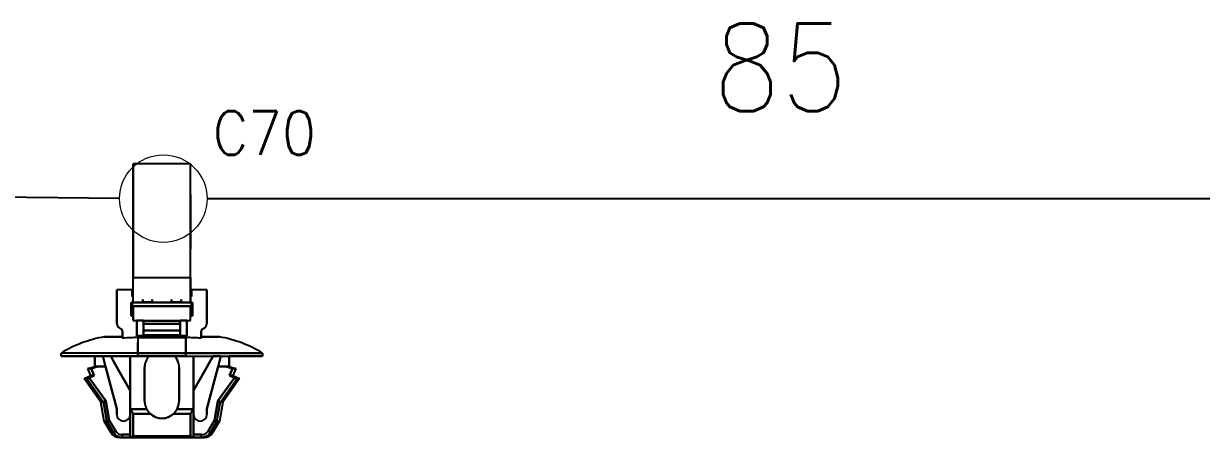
# Model space of a CAD drawing. Header units: inches. Extents: x 47316 to 59086, y 3141 to 11743.
# Drawn here: x 53302 to 53369.2, y 5811.9 to 5835.5 of the extents above; entities that cross this region are included whole.
import ezdxf

# ---------------------------------------------------------------- set-up
doc = ezdxf.new("R2010")
doc.units = ezdxf.units.IN
doc.header["$MEASUREMENT"] = 0
doc.styles.get("Standard").update_dxf_attribs({"font": ''})
doc.styles.get('Standard').set_extended_font_data('SimSun')
doc.linetypes.add('_VH_OTCON', pattern='A,0.0001,[7,VeSys.shx,S=0.1,R=0,X=0,Y=0],-0.4,[7,VeSys.shx,S=0.1,R=0,X=0,Y=0],-0.4,["X",Standard,S=1,R=0,X=-0.5,Y=-0.5],-0.0001,[7,VeSys.shx,S=0.1,R=0,X=0,Y=0],-0.4', length=1.2002)

msp = doc.modelspace()

# ---------------------------------------------------------------- linework, layer by layer
at = {"color": 7, "ltscale": 0.378897}
msp.add_line((53308.205, 5827.523), (53308.205, 5821.023), dxfattribs=at)
at = {"color": 7, "ltscale": 0.15}
for p, q in [((53311.489, 5827.523), (53308.205, 5827.523)), ((53308.205, 5821.023), (53311.489, 5821.023)), ((53308.205, 5821.023), (53311.489, 5821.023)), ((53311.489, 5819.387), (53308.205, 5819.387)), ((53308.205, 5819.387), (53311.489, 5819.387)), ((53308.205, 5818.566), (53311.489, 5818.566)), ((53308.205, 5818.566), (53311.489, 5818.566)), ((53311.489, 5811.971), (53308.205, 5811.971)), ((53308.205, 5811.971), (53311.489, 5811.971))]:
    msp.add_line(p, q, dxfattribs=at)
at = {"color": 7, "ltscale": 0.215019}
msp.add_line((53308.205, 5823.056), (53308.205, 5827.523), dxfattribs=at)
at = {"color": 7, "ltscale": 0.315749}
msp.add_line((53308.205, 5827.523), (53308.205, 5821.585), dxfattribs=at)
at = {"color": 7, "ltscale": 0.378905}
msp.add_line((53308.205, 5821.023), (53308.205, 5827.523), dxfattribs=at)
at = {"color": 7, "ltscale": 0.315758}
msp.add_line((53308.205, 5827.523), (53308.205, 5821.585), dxfattribs=at)
at = {"color": 7, "ltscale": 0.179182}
msp.add_line((53308.205, 5823.279), (53308.205, 5827.202), dxfattribs=at)
at = {"color": 7, "ltscale": 0.378893}
msp.add_line((53311.489, 5821.023), (53311.489, 5827.523), dxfattribs=at)
at = {"color": 7, "ltscale": 0.0272}
msp.add_line((53311.489, 5827.376), (53311.489, 5827.523), dxfattribs=at)
at = {"color": 7, "ltscale": 0.37888}
msp.add_line((53311.489, 5821.023), (53311.489, 5827.523), dxfattribs=at)
at = {"color": 7, "ltscale": 0.027199}
msp.add_line((53311.489, 5827.523), (53311.489, 5827.376), dxfattribs=at)
at = {"color": 0, "linetype": '_VH_OTCON', "ltscale": 5}
for p, q in [((53264.897, 5826.002), (53307.43, 5825.555)), ((53312.429, 5825.529), (53377.429, 5825.529))]:
    msp.add_line(p, q, dxfattribs=at)
at = {"color": 7, "ltscale": 0.142589}
msp.add_line((53311.489, 5825.757), (53311.489, 5822.635), dxfattribs=at)
at = {"color": 7, "ltscale": 0.142593}
msp.add_line((53311.489, 5822.634), (53311.489, 5825.756), dxfattribs=at)
at = {"color": 7, "ltscale": 0.026669}
for p, q in [((53308.205, 5823.279), (53308.205, 5822.695)), ((53308.205, 5822.695), (53308.205, 5823.279)), ((53308.205, 5823.056), (53308.205, 5822.473))]:
    msp.add_line(p, q, dxfattribs=at)
at = {"color": 7, "ltscale": 0.108633}
msp.add_line((53308.205, 5820.317), (53308.205, 5822.695), dxfattribs=at)
at = {"color": 7, "ltscale": 0.076392}
msp.add_line((53308.205, 5821.023), (53308.205, 5822.695), dxfattribs=at)
at = {"color": 7, "ltscale": 0.098454}
msp.add_line((53308.205, 5820.317), (53308.205, 5822.473), dxfattribs=at)
at = {"color": 7, "ltscale": 0.057913}
msp.add_line((53308.205, 5820.317), (53308.205, 5821.585), dxfattribs=at)
at = {"color": 7, "ltscale": 0.0644}
for p, q in [((53308.205, 5819.614), (53308.205, 5821.023)), ((53308.205, 5819.614), (53308.205, 5821.023)), ((53311.489, 5821.023), (53311.489, 5819.614)), ((53311.489, 5819.614), (53311.489, 5821.023))]:
    msp.add_line(p, q, dxfattribs=at)
at = {"color": 7, "ltscale": 0.025}
for p, q in [((53307.275, 5819.77), (53307.275, 5820.317)), ((53309.3, 5819.614), (53308.752, 5819.614)), ((53309.3, 5819.614), (53308.752, 5819.614)), ((53309.3, 5819.606), (53308.752, 5819.606)), ((53310.941, 5819.614), (53310.394, 5819.614)), ((53310.941, 5819.614), (53310.394, 5819.614))]:
    msp.add_line(p, q, dxfattribs=at)
at = {"color": 7, "ltscale": 0.039999}
for p, q in [((53308.15, 5820.317), (53307.275, 5820.317)), ((53308.15, 5820.317), (53307.275, 5820.317)), ((53312.419, 5820.317), (53311.543, 5820.317)), ((53312.419, 5820.317), (53311.543, 5820.317))]:
    msp.add_line(p, q, dxfattribs=at)
at = {"color": 7, "ltscale": 0.022501}
for p, q in [((53307.275, 5820.317), (53307.275, 5819.825)), ((53307.275, 5820.317), (53307.275, 5819.825)), ((53312.419, 5820.317), (53312.419, 5819.825)), ((53312.419, 5819.825), (53312.419, 5820.317))]:
    msp.add_line(p, q, dxfattribs=at)
at = {"color": 7, "ltscale": 0.064999}
for p, q in [((53307.275, 5819.825), (53307.275, 5818.402)), ((53307.275, 5819.825), (53307.275, 5818.402)), ((53312.419, 5819.825), (53312.419, 5818.402)), ((53312.419, 5818.402), (53312.419, 5819.825))]:
    msp.add_line(p, q, dxfattribs=at)
at = {"color": 7, "ltscale": 0.0625}
msp.add_line((53307.275, 5818.402), (53307.275, 5819.77), dxfattribs=at)
at = {"color": 7, "ltscale": 0.0175}
for p, q in [((53308.15, 5820.317), (53308.15, 5819.934)), ((53308.15, 5820.317), (53308.15, 5819.934)), ((53308.15, 5819.934), (53308.15, 5820.317)), ((53311.543, 5820.317), (53311.543, 5819.934)), ((53311.543, 5819.934), (53311.543, 5820.317))]:
    msp.add_line(p, q, dxfattribs=at)
at = {"color": 7, "ltscale": 0.002499}
for p, q in [((53308.205, 5820.317), (53308.15, 5820.317)), ((53308.15, 5819.934), (53308.205, 5819.934)), ((53308.205, 5819.934), (53308.15, 5819.934)), ((53311.543, 5820.317), (53311.489, 5820.317)), ((53311.489, 5819.934), (53311.543, 5819.934)), ((53311.543, 5819.934), (53311.489, 5819.934)), ((53308.096, 5819.606), (53308.15, 5819.606)), ((53308.096, 5819.606), (53308.15, 5819.606)), ((53311.598, 5819.606), (53311.543, 5819.606)), ((53311.543, 5819.606), (53311.598, 5819.606)), ((53311.543, 5819.606), (53311.598, 5819.606)), ((53308.15, 5818.894), (53308.205, 5818.894)), ((53308.205, 5818.894), (53308.15, 5818.894)), ((53308.15, 5818.894), (53308.205, 5818.894)), ((53311.489, 5818.894), (53311.543, 5818.894)), ((53311.543, 5818.894), (53311.489, 5818.894)), ((53311.489, 5818.894), (53311.543, 5818.894))]:
    msp.add_line(p, q, dxfattribs=at)
at = {"color": 7, "ltscale": 2.6e-05}
for p, q in [((53308.15, 5820.317), (53308.15, 5820.317)), ((53311.543, 5820.317), (53311.543, 5820.317))]:
    msp.add_line(p, q, dxfattribs=at)
at = {"color": 7, "ltscale": 0.0075}
for p, q in [((53308.752, 5819.606), (53308.752, 5819.77)), ((53308.752, 5819.77), (53308.752, 5819.606)), ((53309.3, 5819.77), (53309.3, 5819.606)), ((53309.3, 5819.606), (53309.3, 5819.77)), ((53310.394, 5819.606), (53310.394, 5819.77)), ((53310.394, 5819.77), (53310.394, 5819.606)), ((53310.941, 5819.77), (53310.941, 5819.606)), ((53310.941, 5819.606), (53310.941, 5819.77)), ((53304.1, 5816.705), (53304.1, 5816.541)), ((53304.1, 5816.541), (53304.1, 5816.705)), ((53308.479, 5816.705), (53308.479, 5816.541)), ((53308.479, 5816.541), (53308.479, 5816.705)), ((53311.215, 5816.541), (53311.215, 5816.705)), ((53311.215, 5816.705), (53311.215, 5816.541)), ((53315.593, 5816.705), (53315.593, 5816.541)), ((53315.593, 5816.541), (53315.593, 5816.705)), ((53307.582, 5812.053), (53307.582, 5811.889)), ((53307.582, 5812.053), (53307.582, 5811.889)), ((53308.041, 5811.889), (53308.041, 5812.053)), ((53312.111, 5811.889), (53312.111, 5812.053)), ((53312.111, 5811.889), (53312.111, 5812.053))]:
    msp.add_line(p, q, dxfattribs=at)
at = {"color": 7, "ltscale": 0.000629}
msp.add_line((53308.109, 5819.606), (53308.096, 5819.606), dxfattribs=at)
at = {"color": 7, "ltscale": 0.035001}
for p, q in [((53308.096, 5819.606), (53308.096, 5818.84)), ((53308.096, 5818.84), (53308.096, 5819.606)), ((53311.598, 5818.84), (53311.598, 5819.606)), ((53311.598, 5818.84), (53311.598, 5819.606)), ((53311.598, 5819.606), (53311.598, 5818.84)), ((53308.479, 5816.541), (53308.479, 5817.307)), ((53308.479, 5816.541), (53308.479, 5817.307))]:
    msp.add_line(p, q, dxfattribs=at)
at = {"color": 7, "ltscale": 0.154999}
for p, q in [((53308.15, 5819.606), (53311.543, 5819.606)), ((53311.543, 5819.606), (53308.15, 5819.606))]:
    msp.add_line(p, q, dxfattribs=at)
at = {"color": 7, "ltscale": 0.032501}
for p, q in [((53308.15, 5819.606), (53308.15, 5818.894)), ((53308.15, 5819.606), (53308.15, 5818.894)), ((53311.543, 5819.606), (53311.543, 5818.894)), ((53311.543, 5818.894), (53311.543, 5819.606))]:
    msp.add_line(p, q, dxfattribs=at)
at = {"color": 7, "ltscale": 0.021939}
msp.add_line((53308.15, 5819.606), (53308.15, 5819.125), dxfattribs=at)
at = {"color": 7, "ltscale": 0.010562}
msp.add_line((53308.15, 5818.894), (53308.15, 5819.125), dxfattribs=at)
at = {"color": 7, "ltscale": 0.0375}
for p, q in [((53308.205, 5819.387), (53308.205, 5818.566)), ((53308.205, 5818.566), (53308.205, 5819.387)), ((53311.489, 5818.566), (53311.489, 5819.387)), ((53311.489, 5818.566), (53311.489, 5819.387))]:
    msp.add_line(p, q, dxfattribs=at)
at = {"color": 7, "ltscale": 0.000322}
msp.add_line((53309.3, 5819.606), (53309.3, 5819.613), dxfattribs=at)
at = {"color": 7, "ltscale": 0.023056}
msp.add_line((53310.899, 5819.606), (53310.394, 5819.606), dxfattribs=at)
at = {"color": 7, "ltscale": 0.000368}
msp.add_line((53310.941, 5819.614), (53310.941, 5819.606), dxfattribs=at)
at = {"color": 7, "ltscale": 0.004999}
for p, q in [((53308.096, 5818.84), (53308.205, 5818.84)), ((53308.205, 5818.84), (53308.096, 5818.84)), ((53311.489, 5818.84), (53311.598, 5818.84)), ((53311.598, 5818.84), (53311.489, 5818.84))]:
    msp.add_line(p, q, dxfattribs=at)
at = {"color": 7, "ltscale": 0.002502}
msp.add_line((53308.205, 5818.84), (53308.205, 5818.894), dxfattribs=at)
at = {"color": 7, "ltscale": 0.040002}
for p, q in [((53308.424, 5818.566), (53308.424, 5817.69)), ((53308.424, 5817.69), (53308.424, 5818.566)), ((53311.27, 5817.69), (53311.27, 5818.566)), ((53311.27, 5817.69), (53311.27, 5818.566)), ((53311.27, 5818.566), (53311.27, 5817.69))]:
    msp.add_line(p, q, dxfattribs=at)
at = {"color": 7, "ltscale": 0.017502}
for p, q in [((53308.807, 5818.566), (53308.424, 5818.566)), ((53311.27, 5818.566), (53310.887, 5818.566))]:
    msp.add_line(p, q, dxfattribs=at)
at = {"color": 7, "ltscale": 0.00087}
for p, q in [((53308.807, 5818.547), (53308.807, 5818.566)), ((53308.807, 5818.566), (53308.807, 5818.547)), ((53310.887, 5818.547), (53310.887, 5818.566)), ((53310.887, 5818.566), (53310.887, 5818.547))]:
    msp.add_line(p, q, dxfattribs=at)
at = {"color": 7, "ltscale": 0.023952}
msp.add_line((53308.807, 5818.042), (53308.807, 5818.566), dxfattribs=at)
at = {"color": 7, "ltscale": 0.007443}
for p, q in [((53308.807, 5818.384), (53308.807, 5818.547)), ((53308.807, 5818.547), (53308.807, 5818.384)), ((53310.887, 5818.384), (53310.887, 5818.547)), ((53310.887, 5818.547), (53310.887, 5818.384))]:
    msp.add_line(p, q, dxfattribs=at)
at = {"color": 7, "ltscale": 0.095001}
for p, q in [((53308.807, 5818.547), (53310.887, 5818.547)), ((53310.887, 5818.547), (53308.807, 5818.547)), ((53308.807, 5818.384), (53310.887, 5818.384)), ((53310.887, 5818.384), (53308.807, 5818.384)), ((53310.887, 5817.993), (53308.807, 5817.993)), ((53308.807, 5817.993), (53310.887, 5817.993)), ((53310.887, 5817.722), (53308.807, 5817.722))]:
    msp.add_line(p, q, dxfattribs=at)
at = {"color": 7, "ltscale": 0.013786}
msp.add_line((53307.603, 5817.635), (53307.603, 5817.937), dxfattribs=at)
at = {"color": 7, "ltscale": 0.017471}
for p, q in [((53307.603, 5817.555), (53307.603, 5817.937)), ((53312.091, 5817.555), (53312.091, 5817.937))]:
    msp.add_line(p, q, dxfattribs=at)
at = {"color": 7, "ltscale": 0.017476}
for p, q in [((53307.603, 5817.937), (53307.603, 5817.555)), ((53312.091, 5817.937), (53312.091, 5817.555))]:
    msp.add_line(p, q, dxfattribs=at)
at = {"color": 7, "ltscale": 0.017839}
for p, q in [((53308.807, 5817.993), (53308.807, 5818.384)), ((53308.807, 5818.384), (53308.807, 5817.993)), ((53310.887, 5817.993), (53310.887, 5818.384)), ((53310.887, 5818.384), (53310.887, 5817.993))]:
    msp.add_line(p, q, dxfattribs=at)
at = {"color": 7, "ltscale": 0.014789}
msp.add_line((53308.807, 5818.014), (53308.807, 5817.69), dxfattribs=at)
at = {"color": 7, "ltscale": 0.013841}
for p, q in [((53308.807, 5817.69), (53308.807, 5817.993)), ((53310.887, 5817.993), (53310.887, 5817.69))]:
    msp.add_line(p, q, dxfattribs=at)
at = {"color": 7, "ltscale": 0.012407}
for p, q in [((53308.807, 5817.722), (53308.807, 5817.993)), ((53310.887, 5817.722), (53310.887, 5817.993))]:
    msp.add_line(p, q, dxfattribs=at)
at = {"color": 7, "ltscale": 0.001447}
msp.add_line((53310.887, 5817.722), (53310.887, 5817.69), dxfattribs=at)
at = {"color": 7, "ltscale": 0.047501}
for p, q in [((53306.563, 5817.635), (53307.603, 5817.635)), ((53307.603, 5817.635), (53306.563, 5817.635)), ((53312.091, 5817.635), (53313.131, 5817.635)), ((53313.131, 5817.635), (53312.091, 5817.635))]:
    msp.add_line(p, q, dxfattribs=at)
at = {"color": 7, "ltscale": 0.00369}
for p, q in [((53307.603, 5817.555), (53307.603, 5817.635)), ((53312.091, 5817.635), (53312.091, 5817.555))]:
    msp.add_line(p, q, dxfattribs=at)
at = {"color": 7, "ltscale": 0.129999}
for p, q in [((53308.424, 5817.69), (53311.27, 5817.69)), ((53311.27, 5817.69), (53308.424, 5817.69))]:
    msp.add_line(p, q, dxfattribs=at)
at = {"color": 7, "ltscale": 0.040567}
for p, q in [((53308.479, 5817.593), (53308.479, 5816.705)), ((53311.215, 5817.593), (53311.215, 5816.705))]:
    msp.add_line(p, q, dxfattribs=at)
at = {"color": 7, "ltscale": 0.125}
for p, q in [((53311.215, 5817.593), (53308.479, 5817.593)), ((53308.479, 5817.593), (53311.215, 5817.593)), ((53311.215, 5816.705), (53308.479, 5816.705)), ((53308.479, 5816.705), (53311.215, 5816.705)), ((53311.215, 5816.541), (53308.479, 5816.541)), ((53308.479, 5816.541), (53311.215, 5816.541))]:
    msp.add_line(p, q, dxfattribs=at)
at = {"color": 7, "ltscale": 0.040569}
for p, q in [((53308.479, 5817.593), (53308.479, 5816.705)), ((53311.215, 5816.705), (53311.215, 5817.593))]:
    msp.add_line(p, q, dxfattribs=at)
at = {"color": 7, "ltscale": 0.02751}
msp.add_line((53311.215, 5816.705), (53311.215, 5817.307), dxfattribs=at)
msp.add_line((53311.215, 5816.705), (53311.215, 5817.307), dxfattribs=at)
at = {"color": 7, "ltscale": 0.2}
for p, q in [((53308.479, 5816.705), (53304.1, 5816.705)), ((53308.479, 5816.705), (53304.1, 5816.705)), ((53308.479, 5816.541), (53304.1, 5816.541)), ((53304.1, 5816.541), (53308.479, 5816.541)), ((53315.593, 5816.705), (53311.215, 5816.705)), ((53311.215, 5816.705), (53315.593, 5816.705)), ((53311.215, 5816.541), (53315.593, 5816.541)), ((53311.215, 5816.541), (53315.593, 5816.541))]:
    msp.add_line(p, q, dxfattribs=at)
at = {"color": 7, "ltscale": 0.087396}
for p, q in [((53304.1, 5816.541), (53306.014, 5816.541)), ((53315.593, 5816.541), (53313.68, 5816.541)), ((53315.593, 5816.541), (53313.68, 5816.541))]:
    msp.add_line(p, q, dxfattribs=at)
at = {"color": 7, "ltscale": 0.0875}
for p, q in [((53306.016, 5816.541), (53304.1, 5816.541)), ((53308.862, 5813.969), (53308.862, 5815.884)), ((53308.862, 5815.884), (53308.862, 5813.969)), ((53310.832, 5815.884), (53310.832, 5813.969)), ((53310.832, 5813.969), (53310.832, 5815.884)), ((53310.832, 5813.969), (53310.832, 5815.884))]:
    msp.add_line(p, q, dxfattribs=at)
at = {"color": 7, "ltscale": 0.027499}
for p, q in [((53306.016, 5815.939), (53306.016, 5816.541)), ((53306.016, 5816.541), (53306.016, 5815.939)), ((53313.678, 5815.939), (53313.678, 5816.541)), ((53313.678, 5816.541), (53313.678, 5815.939))]:
    msp.add_line(p, q, dxfattribs=at)
at = {"color": 7, "ltscale": 0.028456}
for p, q in [((53306.634, 5815.939), (53306.473, 5816.541)), ((53306.473, 5816.541), (53306.634, 5815.939)), ((53313.06, 5815.939), (53313.22, 5816.541)), ((53313.22, 5816.541), (53313.06, 5815.939))]:
    msp.add_line(p, q, dxfattribs=at)
at = {"color": 7, "ltscale": 0.020602}
for p, q in [((53306.473, 5816.541), (53306.924, 5816.541)), ((53313.22, 5816.541), (53312.769, 5816.541)), ((53313.22, 5816.541), (53312.769, 5816.541))]:
    msp.add_line(p, q, dxfattribs=at)
at = {"color": 7, "ltscale": 0.020749}
msp.add_line((53306.928, 5816.541), (53306.473, 5816.541), dxfattribs=at)
at = {"color": 7, "ltscale": 0.015289}
msp.add_line((53307.092, 5816.251), (53306.927, 5816.542), dxfattribs=at)
at = {"color": 7, "ltscale": 0.015242}
for p, q in [((53306.928, 5816.541), (53307.092, 5816.251)), ((53312.602, 5816.251), (53312.766, 5816.541))]:
    msp.add_line(p, q, dxfattribs=at)
at = {"color": 7, "ltscale": 0.089999}
for p, q in [((53308.041, 5816.541), (53308.041, 5814.571)), ((53308.041, 5814.571), (53308.041, 5816.541)), ((53311.653, 5814.571), (53311.653, 5816.541)), ((53311.653, 5816.541), (53311.653, 5814.571))]:
    msp.add_line(p, q, dxfattribs=at)
at = {"color": 7, "ltscale": 0.015215}
msp.add_line((53312.766, 5816.541), (53312.602, 5816.251), dxfattribs=at)
at = {"color": 7, "ltscale": 0.018183}
msp.add_line((53305.633, 5815.829), (53306.016, 5815.939), dxfattribs=at)
at = {"color": 7, "ltscale": 0.008429}
for p, q in [((53305.817, 5815.829), (53305.633, 5815.829)), ((53313.712, 5815.419), (53313.896, 5815.419))]:
    msp.add_line(p, q, dxfattribs=at)
at = {"color": 7, "ltscale": 0.020195}
for p, q in [((53305.797, 5815.419), (53305.633, 5815.829)), ((53305.817, 5815.829), (53305.982, 5815.419)), ((53305.982, 5815.419), (53305.817, 5815.829)), ((53313.876, 5815.829), (53313.712, 5815.419)), ((53313.712, 5815.419), (53313.876, 5815.829)), ((53314.061, 5815.829), (53313.896, 5815.419))]:
    msp.add_line(p, q, dxfattribs=at)
at = {"color": 7, "ltscale": 0.008438}
msp.add_line((53305.633, 5815.829), (53305.818, 5815.829), dxfattribs=at)
at = {"color": 7, "ltscale": 0.002185}
msp.add_line((53305.724, 5815.829), (53305.676, 5815.829), dxfattribs=at)
at = {"color": 7, "ltscale": 0.018199}
for p, q in [((53306.201, 5815.939), (53305.817, 5815.829)), ((53305.817, 5815.829), (53306.201, 5815.939)), ((53313.493, 5815.939), (53313.876, 5815.829)), ((53313.876, 5815.829), (53313.493, 5815.939))]:
    msp.add_line(p, q, dxfattribs=at)
at = {"color": 7, "ltscale": 0.000342}
for p, q in [((53306.023, 5815.939), (53306.016, 5815.939)), ((53313.678, 5815.939), (53313.67, 5815.939))]:
    msp.add_line(p, q, dxfattribs=at)
at = {"color": 7, "ltscale": 0.006641}
msp.add_line((53306.016, 5815.939), (53306.161, 5815.939), dxfattribs=at)
at = {"color": 7, "ltscale": 0.002142}
msp.add_line((53306.063, 5815.939), (53306.016, 5815.939), dxfattribs=at)
at = {"color": 7, "ltscale": 0.00033}
for p, q in [((53306.016, 5815.939), (53306.023, 5815.939)), ((53313.671, 5815.939), (53313.678, 5815.939)), ((53313.896, 5815.419), (53313.889, 5815.419))]:
    msp.add_line(p, q, dxfattribs=at)
at = {"color": 7, "ltscale": 0.002136}
msp.add_line((53306.016, 5815.939), (53306.063, 5815.939), dxfattribs=at)
at = {"color": 7, "ltscale": 0.001825}
msp.add_line((53306.023, 5815.939), (53306.063, 5815.939), dxfattribs=at)
at = {"color": 7, "ltscale": 0.003674}
for p, q in [((53306.104, 5815.939), (53306.023, 5815.939)), ((53313.67, 5815.939), (53313.59, 5815.939))]:
    msp.add_line(p, q, dxfattribs=at)
at = {"color": 7, "ltscale": 0.006299}
msp.add_line((53306.201, 5815.939), (53306.063, 5815.939), dxfattribs=at)
at = {"color": 7, "ltscale": 0.006305}
msp.add_line((53306.063, 5815.939), (53306.201, 5815.939), dxfattribs=at)
at = {"color": 7, "ltscale": 0.00329}
msp.add_line((53306.176, 5815.939), (53306.104, 5815.939), dxfattribs=at)
at = {"color": 7, "ltscale": 0.019785}
for p, q in [((53306.634, 5815.939), (53306.201, 5815.939)), ((53306.201, 5815.939), (53306.634, 5815.939)), ((53313.06, 5815.939), (53313.493, 5815.939)), ((53313.493, 5815.939), (53313.06, 5815.939))]:
    msp.add_line(p, q, dxfattribs=at)
at = {"color": 7, "ltscale": 0.11383}
for p, q in [((53307.275, 5813.531), (53306.634, 5815.939)), ((53306.634, 5815.939), (53307.275, 5813.531)), ((53312.419, 5813.531), (53313.06, 5815.939)), ((53313.06, 5815.939), (53312.419, 5813.531))]:
    msp.add_line(p, q, dxfattribs=at)
at = {"color": 7, "ltscale": 0.02697}
msp.add_line((53307.382, 5815.736), (53307.092, 5816.251), dxfattribs=at)
at = {"color": 7, "ltscale": 0.026985}
for p, q in [((53307.092, 5816.251), (53307.382, 5815.736)), ((53312.311, 5815.736), (53312.602, 5816.251))]:
    msp.add_line(p, q, dxfattribs=at)
at = {"color": 7, "ltscale": 0.065039}
msp.add_line((53308.041, 5814.571), (53307.341, 5815.81), dxfattribs=at)
at = {"color": 7, "ltscale": 0.06116}
msp.add_line((53308.041, 5814.571), (53307.382, 5815.736), dxfattribs=at)
at = {"color": 7, "ltscale": 0.061156}
for p, q in [((53307.382, 5815.736), (53308.041, 5814.571)), ((53311.653, 5814.571), (53312.311, 5815.736))]:
    msp.add_line(p, q, dxfattribs=at)
at = {"color": 7, "ltscale": 0.064963}
msp.add_line((53312.352, 5815.809), (53311.653, 5814.571), dxfattribs=at)
at = {"color": 7, "ltscale": 0.061161}
msp.add_line((53312.311, 5815.736), (53311.653, 5814.571), dxfattribs=at)
at = {"color": 7, "ltscale": 0.02701}
msp.add_line((53312.602, 5816.251), (53312.311, 5815.736), dxfattribs=at)
at = {"color": 7, "ltscale": 0.008441}
for p, q in [((53313.678, 5815.939), (53313.493, 5815.939)), ((53313.493, 5815.939), (53313.678, 5815.939)), ((53313.897, 5815.419), (53313.712, 5815.419))]:
    msp.add_line(p, q, dxfattribs=at)
at = {"color": 7, "ltscale": 0.008432}
msp.add_line((53313.493, 5815.939), (53313.678, 5815.939), dxfattribs=at)
at = {"color": 7, "ltscale": 0.00434}
msp.add_line((53313.59, 5815.939), (53313.495, 5815.939), dxfattribs=at)
at = {"color": 7, "ltscale": 0.002209}
msp.add_line((53313.622, 5815.939), (53313.671, 5815.939), dxfattribs=at)
at = {"color": 7, "ltscale": 0.000286}
for p, q in [((53313.676, 5815.937), (53313.67, 5815.939)), ((53313.67, 5815.939), (53313.676, 5815.937))]:
    msp.add_line(p, q, dxfattribs=at)
at = {"color": 7, "ltscale": 0.018174}
msp.add_line((53313.678, 5815.939), (53314.06, 5815.829), dxfattribs=at)
at = {"color": 7, "ltscale": 0.004681}
for p, q in [((53313.979, 5815.829), (53313.876, 5815.829)), ((53313.876, 5815.829), (53313.979, 5815.829))]:
    msp.add_line(p, q, dxfattribs=at)
at = {"color": 7, "ltscale": 0.002823}
msp.add_line((53314.04, 5815.829), (53313.979, 5815.829), dxfattribs=at)
at = {"color": 7, "ltscale": 0.00282}
for p, q in [((53313.979, 5815.829), (53314.04, 5815.829)), ((53305.817, 5815.419), (53305.879, 5815.419))]:
    msp.add_line(p, q, dxfattribs=at)
at = {"color": 7, "ltscale": 0.000925}
msp.add_line((53314.061, 5815.829), (53314.04, 5815.829), dxfattribs=at)
at = {"color": 7, "ltscale": 0.000912}
for p, q in [((53314.04, 5815.829), (53314.06, 5815.829)), ((53305.797, 5815.419), (53305.817, 5815.419))]:
    msp.add_line(p, q, dxfattribs=at)
at = {"color": 7, "ltscale": 0.019}
msp.add_line((53305.414, 5815.255), (53305.797, 5815.419), dxfattribs=at)
at = {"color": 7, "ltscale": 4.3e-05}
msp.add_line((53305.414, 5815.255), (53305.415, 5815.255), dxfattribs=at)
at = {"color": 7, "ltscale": 0.075271}
for p, q in [((53306.372, 5813.914), (53305.414, 5815.255)), ((53305.549, 5815.255), (53306.507, 5813.914)), ((53306.507, 5813.914), (53305.549, 5815.255)), ((53313.187, 5813.914), (53314.145, 5815.255)), ((53314.28, 5815.255), (53313.322, 5813.914))]:
    msp.add_line(p, q, dxfattribs=at)
at = {"color": 7, "ltscale": 4.9e-05}
msp.add_line((53305.414, 5815.255), (53305.415, 5815.255), dxfattribs=at)
at = {"color": 7, "ltscale": 0.000903}
msp.add_line((53305.415, 5815.255), (53305.435, 5815.255), dxfattribs=at)
at = {"color": 7, "ltscale": 0.000916}
msp.add_line((53305.415, 5815.255), (53305.435, 5815.255), dxfattribs=at)
at = {"color": 7, "ltscale": 0.005222}
msp.add_line((53305.435, 5815.255), (53305.549, 5815.255), dxfattribs=at)
at = {"color": 7, "ltscale": 0.005249}
msp.add_line((53305.435, 5815.255), (53305.55, 5815.255), dxfattribs=at)
at = {"color": 7, "ltscale": 0.013619}
for p, q in [((53305.982, 5815.419), (53305.708, 5815.302)), ((53305.708, 5815.302), (53305.982, 5815.419)), ((53313.712, 5815.419), (53313.986, 5815.302)), ((53313.986, 5815.302), (53313.712, 5815.419))]:
    msp.add_line(p, q, dxfattribs=at)
at = {"color": 7, "ltscale": 0.074459}
for p, q in [((53305.708, 5815.302), (53306.655, 5813.975)), ((53306.655, 5813.975), (53305.708, 5815.302)), ((53313.986, 5815.302), (53313.038, 5813.975)), ((53313.038, 5813.975), (53313.986, 5815.302))]:
    msp.add_line(p, q, dxfattribs=at)
at = {"color": 7, "ltscale": 0.0009}
msp.add_line((53305.816, 5815.419), (53305.797, 5815.419), dxfattribs=at)
at = {"color": 7, "ltscale": 0.002856}
msp.add_line((53305.804, 5815.419), (53305.867, 5815.419), dxfattribs=at)
at = {"color": 7, "ltscale": 0.002869}
msp.add_line((53305.867, 5815.419), (53305.804, 5815.419), dxfattribs=at)
at = {"color": 7, "ltscale": 0.002832}
msp.add_line((53305.878, 5815.419), (53305.816, 5815.419), dxfattribs=at)
at = {"color": 7, "ltscale": 0.004715}
msp.add_line((53305.982, 5815.419), (53305.878, 5815.419), dxfattribs=at)
at = {"color": 7, "ltscale": 0.004687}
msp.add_line((53305.879, 5815.419), (53305.982, 5815.419), dxfattribs=at)
at = {"color": 7, "ltscale": 0.040697}
msp.add_line((53308.041, 5814.774), (53308.041, 5815.665), dxfattribs=at)
at = {"color": 7, "ltscale": 0.040701}
msp.add_line((53308.041, 5815.665), (53308.041, 5814.774), dxfattribs=at)
at = {"color": 7, "ltscale": 0.075264}
msp.add_line((53313.187, 5813.914), (53314.144, 5815.255), dxfattribs=at)
at = {"color": 7, "ltscale": 0.004291}
msp.add_line((53313.806, 5815.419), (53313.712, 5815.419), dxfattribs=at)
at = {"color": 7, "ltscale": 0.003809}
msp.add_line((53313.889, 5815.419), (53313.806, 5815.419), dxfattribs=at)
at = {"color": 7, "ltscale": 0.001593}
msp.add_line((53313.855, 5815.419), (53313.89, 5815.419), dxfattribs=at)
at = {"color": 7, "ltscale": 0.000327}
msp.add_line((53313.89, 5815.419), (53313.897, 5815.419), dxfattribs=at)
at = {"color": 7, "ltscale": 0.019025}
msp.add_line((53313.897, 5815.419), (53314.28, 5815.255), dxfattribs=at)
at = {"color": 7, "ltscale": 0.006177}
msp.add_line((53314.144, 5815.255), (53314.28, 5815.255), dxfattribs=at)
at = {"color": 7, "ltscale": 0.006165}
for p, q in [((53314.28, 5815.255), (53314.145, 5815.255)), ((53313.322, 5813.914), (53313.187, 5813.914)), ((53313.322, 5813.914), (53313.187, 5813.914))]:
    msp.add_line(p, q, dxfattribs=at)
at = {"color": 7, "ltscale": 0.039936}
for p, q in [((53308.041, 5814.571), (53308.041, 5813.696)), ((53308.041, 5813.696), (53308.041, 5814.571)), ((53311.653, 5813.696), (53311.653, 5814.571)), ((53311.653, 5814.571), (53311.653, 5813.696))]:
    msp.add_line(p, q, dxfattribs=at)
at = {"color": 7, "ltscale": 0.048712}
msp.add_line((53308.041, 5813.504), (53308.041, 5814.571), dxfattribs=at)
at = {"color": 7, "ltscale": 0.006168}
for p, q in [((53306.507, 5813.914), (53306.372, 5813.914)), ((53306.372, 5813.914), (53306.507, 5813.914))]:
    msp.add_line(p, q, dxfattribs=at)
at = {"color": 7, "ltscale": 0.05076}
for p, q in [((53306.563, 5812.819), (53306.372, 5813.914)), ((53313.322, 5813.914), (53313.13, 5812.819))]:
    msp.add_line(p, q, dxfattribs=at)
at = {"color": 7, "ltscale": 0.002621}
for p, q in [((53306.511, 5813.915), (53306.564, 5813.937)), ((53306.564, 5813.937), (53306.511, 5813.915)), ((53313.13, 5813.937), (53313.183, 5813.915)), ((53313.183, 5813.915), (53313.13, 5813.937))]:
    msp.add_line(p, q, dxfattribs=at)
at = {"color": 7, "ltscale": 0.050773}
for p, q in [((53306.511, 5813.915), (53306.702, 5812.82)), ((53306.702, 5812.82), (53306.511, 5813.915)), ((53312.991, 5812.82), (53313.183, 5813.915))]:
    msp.add_line(p, q, dxfattribs=at)
at = {"color": 7, "ltscale": 0.000205}
for p, q in [((53306.564, 5813.937), (53306.568, 5813.939)), ((53306.568, 5813.939), (53306.564, 5813.937)), ((53313.126, 5813.939), (53313.13, 5813.937)), ((53313.13, 5813.937), (53313.126, 5813.939))]:
    msp.add_line(p, q, dxfattribs=at)
at = {"color": 7, "ltscale": 0.004321}
for p, q in [((53306.568, 5813.939), (53306.655, 5813.975)), ((53306.655, 5813.975), (53306.568, 5813.939)), ((53313.038, 5813.975), (53313.126, 5813.939)), ((53313.126, 5813.939), (53313.038, 5813.975))]:
    msp.add_line(p, q, dxfattribs=at)
at = {"color": 7, "ltscale": 0.051095}
for p, q in [((53306.655, 5813.975), (53306.848, 5812.873)), ((53306.848, 5812.873), (53306.655, 5813.975)), ((53313.038, 5813.975), (53312.846, 5812.873)), ((53312.846, 5812.873), (53313.038, 5813.975))]:
    msp.add_line(p, q, dxfattribs=at)
at = {"color": 7, "ltscale": 0.082565}
for p, q in [((53308.041, 5811.889), (53308.041, 5813.696)), ((53308.041, 5813.696), (53308.041, 5811.889)), ((53311.653, 5813.696), (53311.653, 5811.889)), ((53311.653, 5811.889), (53311.653, 5813.696))]:
    msp.add_line(p, q, dxfattribs=at)
at = {"color": 7, "ltscale": 0.050769}
msp.add_line((53312.991, 5812.82), (53313.186, 5813.914), dxfattribs=at)
at = {"color": 7, "ltscale": 0.014999}
for p, q in [((53307.275, 5813.202), (53307.275, 5813.531)), ((53307.275, 5813.531), (53307.275, 5813.202)), ((53312.419, 5813.202), (53312.419, 5813.531)), ((53312.419, 5813.202), (53312.419, 5813.531)), ((53312.419, 5813.531), (53312.419, 5813.202))]:
    msp.add_line(p, q, dxfattribs=at)
at = {"color": 7, "ltscale": 0.008279}
msp.add_line((53308.041, 5813.323), (53308.041, 5813.504), dxfattribs=at)
at = {"color": 7, "ltscale": 0.005516}
msp.add_line((53308.041, 5813.202), (53308.041, 5813.323), dxfattribs=at)
at = {"color": 7, "ltscale": 0.052501}
msp.add_line((53308.041, 5812.053), (53308.041, 5813.202), dxfattribs=at)
at = {"color": 7, "ltscale": 0.041339}
for p, q in [((53308.069, 5813.513), (53308.974, 5813.513)), ((53308.974, 5813.513), (53308.069, 5813.513)), ((53310.72, 5813.513), (53311.625, 5813.513)), ((53311.625, 5813.513), (53310.72, 5813.513))]:
    msp.add_line(p, q, dxfattribs=at)
at = {"color": 7, "ltscale": 0.002634}
for p, q in [((53308.069, 5813.513), (53308.089, 5813.459)), ((53311.605, 5813.459), (53311.625, 5813.513))]:
    msp.add_line(p, q, dxfattribs=at)
at = {"color": 7, "ltscale": 0.002635}
for p, q in [((53308.089, 5813.459), (53308.069, 5813.513)), ((53311.625, 5813.513), (53311.605, 5813.459))]:
    msp.add_line(p, q, dxfattribs=at)
at = {"color": 7, "ltscale": 0.044711}
for p, q in [((53309.184, 5813.24), (53308.205, 5813.24)), ((53308.205, 5813.24), (53309.184, 5813.24)), ((53311.489, 5813.24), (53310.51, 5813.24)), ((53310.51, 5813.24), (53311.489, 5813.24))]:
    msp.add_line(p, q, dxfattribs=at)
at = {"color": 7, "ltscale": 0.057954}
for p, q in [((53308.205, 5813.24), (53308.205, 5811.971)), ((53308.205, 5811.971), (53308.205, 5813.24)), ((53311.489, 5811.971), (53311.489, 5813.24)), ((53311.489, 5813.24), (53311.489, 5811.971))]:
    msp.add_line(p, q, dxfattribs=at)
at = {"color": 7, "ltscale": 0.001863}
msp.add_line((53309.155, 5813.267), (53309.185, 5813.239), dxfattribs=at)
at = {"color": 7, "ltscale": 0.000505}
msp.add_line((53309.184, 5813.24), (53309.176, 5813.248), dxfattribs=at)
at = {"color": 7, "ltscale": 0.000598}
msp.add_line((53310.51, 5813.24), (53310.519, 5813.249), dxfattribs=at)
at = {"color": 7, "ltscale": 0.006223}
for p, q in [((53306.563, 5812.819), (53306.7, 5812.819)), ((53306.563, 5812.819), (53306.7, 5812.819)), ((53313.13, 5812.819), (53312.994, 5812.819))]:
    msp.add_line(p, q, dxfattribs=at)
at = {"color": 7, "ltscale": 0.034946}
for p, q in [((53306.951, 5812.16), (53306.563, 5812.819)), ((53313.13, 5812.819), (53312.742, 5812.16))]:
    msp.add_line(p, q, dxfattribs=at)
at = {"color": 7, "ltscale": 0.034208}
for p, q in [((53307.079, 5812.174), (53306.7, 5812.819)), ((53312.614, 5812.174), (53312.994, 5812.819))]:
    msp.add_line(p, q, dxfattribs=at)
at = {"color": 7, "ltscale": 0.000128}
for p, q in [((53306.702, 5812.819), (53306.7, 5812.819)), ((53312.994, 5812.819), (53312.991, 5812.819)), ((53312.991, 5812.819), (53312.994, 5812.819))]:
    msp.add_line(p, q, dxfattribs=at)
at = {"color": 7, "ltscale": 0.002806}
for p, q in [((53306.702, 5812.82), (53306.76, 5812.841)), ((53312.934, 5812.841), (53312.991, 5812.82))]:
    msp.add_line(p, q, dxfattribs=at)
at = {"color": 7, "ltscale": 0.00266}
for p, q in [((53306.757, 5812.84), (53306.702, 5812.82)), ((53312.991, 5812.82), (53312.936, 5812.84))]:
    msp.add_line(p, q, dxfattribs=at)
at = {"color": 7, "ltscale": 0.034163}
for p, q in [((53306.702, 5812.82), (53307.079, 5812.174)), ((53312.614, 5812.174), (53312.991, 5812.82))]:
    msp.add_line(p, q, dxfattribs=at)
at = {"color": 7, "ltscale": 0.004276}
for p, q in [((53306.76, 5812.841), (53306.848, 5812.873)), ((53306.848, 5812.873), (53306.76, 5812.841)), ((53312.933, 5812.841), (53312.846, 5812.873)), ((53312.846, 5812.873), (53312.934, 5812.841))]:
    msp.add_line(p, q, dxfattribs=at)
at = {"color": 7, "ltscale": 0.0329}
for p, q in [((53306.848, 5812.873), (53307.213, 5812.253)), ((53307.213, 5812.253), (53306.848, 5812.873)), ((53312.846, 5812.873), (53312.481, 5812.253)), ((53312.481, 5812.253), (53312.846, 5812.873))]:
    msp.add_line(p, q, dxfattribs=at)
at = {"color": 7, "ltscale": 0.006219}
msp.add_line((53312.994, 5812.819), (53313.13, 5812.819), dxfattribs=at)
at = {"color": 7, "ltscale": 0.005864}
msp.add_line((53306.952, 5812.159), (53307.079, 5812.174), dxfattribs=at)
at = {"color": 7, "ltscale": 0.005865}
for p, q in [((53306.952, 5812.159), (53307.079, 5812.174)), ((53312.614, 5812.174), (53312.742, 5812.159))]:
    msp.add_line(p, q, dxfattribs=at)
at = {"color": 7, "ltscale": 0.007092}
for p, q in [((53307.213, 5812.253), (53307.079, 5812.174)), ((53307.079, 5812.174), (53307.213, 5812.253)), ((53312.614, 5812.174), (53312.481, 5812.253)), ((53312.481, 5812.253), (53312.614, 5812.174))]:
    msp.add_line(p, q, dxfattribs=at)
at = {"color": 7, "ltscale": 0.015717}
msp.add_line((53307.424, 5811.889), (53307.768, 5811.889), dxfattribs=at)
at = {"color": 7, "ltscale": 0.015729}
msp.add_line((53307.768, 5811.889), (53307.424, 5811.889), dxfattribs=at)
at = {"color": 7, "ltscale": 0.020941}
for p, q in [((53307.582, 5812.053), (53308.041, 5812.053)), ((53308.041, 5812.053), (53307.582, 5812.053)), ((53308.041, 5811.889), (53307.582, 5811.889)), ((53307.582, 5811.889), (53308.041, 5811.889)), ((53312.111, 5812.053), (53311.653, 5812.053)), ((53311.653, 5812.053), (53312.111, 5812.053)), ((53312.111, 5811.889), (53311.653, 5811.889)), ((53311.653, 5811.889), (53312.111, 5811.889))]:
    msp.add_line(p, q, dxfattribs=at)
at = {"color": 7, "ltscale": 0.012512}
for p, q in [((53308.042, 5811.889), (53307.768, 5811.889)), ((53311.926, 5811.889), (53311.652, 5811.889))]:
    msp.add_line(p, q, dxfattribs=at)
at = {"color": 7, "ltscale": 0.000995}
for p, q in [((53308.063, 5811.889), (53308.041, 5811.889)), ((53308.041, 5811.889), (53308.063, 5811.889)), ((53311.653, 5811.889), (53311.631, 5811.889)), ((53311.631, 5811.889), (53311.653, 5811.889))]:
    msp.add_line(p, q, dxfattribs=at)
at = {"color": 7, "ltscale": 0.163214}
msp.add_line((53311.633, 5811.889), (53308.06, 5811.889), dxfattribs=at)
at = {"color": 7, "ltscale": 0.163013}
msp.add_line((53308.063, 5811.889), (53311.631, 5811.889), dxfattribs=at)
at = {"color": 7, "ltscale": 0.000399}
msp.add_line((53311.625, 5811.89), (53311.633, 5811.889), dxfattribs=at)
at = {"color": 7, "ltscale": 0.012915}
msp.add_line((53312.208, 5811.889), (53311.926, 5811.889), dxfattribs=at)
at = {"color": 7, "ltscale": 0.006183}
msp.add_line((53312.247, 5811.889), (53312.111, 5811.889), dxfattribs=at)
at = {"color": 7, "ltscale": 0.007248}
msp.add_line((53312.111, 5811.889), (53312.27, 5811.889), dxfattribs=at)
at = {"color": 7, "ltscale": 0.004422}
msp.add_line((53312.112, 5811.889), (53312.208, 5811.889), dxfattribs=at)
at = {"color": 7, "ltscale": 0.001605}
msp.add_line((53312.226, 5811.889), (53312.261, 5811.889), dxfattribs=at)
at = {"color": 7, "ltscale": 0.00587}
msp.add_line((53312.742, 5812.159), (53312.614, 5812.174), dxfattribs=at)
at = {"color": 7}
for points in [[(53309.491, 5813.05), (53309.38, 5813.101), (53309.184, 5813.24)], [(53310.51, 5813.24), (53310.314, 5813.101), (53310.202, 5813.05)], [(53307.582, 5811.889), (53307.432, 5811.909), (53307.292, 5811.966), (53307.171, 5812.056), (53307.079, 5812.174)], [(53307.582, 5811.889), (53307.434, 5811.908), (53307.295, 5811.963), (53307.196, 5812.032), (53307.079, 5812.174)], [(53312.614, 5812.174), (53312.522, 5812.055), (53312.401, 5811.965), (53312.261, 5811.909), (53312.111, 5811.889)], [(53312.614, 5812.174), (53312.541, 5812.074), (53312.448, 5811.994), (53312.315, 5811.925), (53312.111, 5811.889)]]:
    msp.add_lwpolyline(points, dxfattribs=at)
at = {"color": 0, "linetype": 'Continuous', "lineweight": 15}
msp.add_circle((53309.929, 5825.529), 2.5, dxfattribs=at)
at = {"color": 7}
for centre, radius, start, end in [((53307.603, 5818.402), 0.328, 179.99937, 250.52933), ((53307.603, 5818.402), 0.328, 180, 250.52878), ((53307.603, 5818.402), 0.328, 179.99945, 250.52941), ((53312.091, 5818.402), 0.328, 289.47122, 0), ((53312.091, 5818.402), 0.328, 289.47067, 0.00062), ((53307.438, 5817.936), 0.166, 57.04254, 70.45534), ((53307.439, 5817.937), 0.164, 0.01946, 70.50973), ((53307.437, 5817.936), 0.166, 0.31556, 70.21322), ((53312.256, 5817.936), 0.166, 109.78678, 179.68444), ((53312.255, 5817.937), 0.164, 109.49068, 179.98095), ((53312.255, 5817.937), 0.165, 109.54312, 137.73083), ((53307.81, 5810.61), 7.135, 100.06433, 121.32657), ((53308.452, 5808.036), 9.556, 92.46546, 95.09821), ((53308.662, 5805.014), 12.585, 92.82582, 94.82483), ((53308.527, 5804.752), 12.841, 90.21741, 92.17035), ((53308.478, 5807.543), 10.05, 89.99389, 92.48915), ((53308.527, 5804.752), 12.841, 90.21741, 92.17035), ((53311.216, 5807.544), 10.049, 87.51071, 90.00628), ((53311.166, 5804.752), 12.841, 87.82964, 89.78259), ((53311.241, 5808.035), 9.557, 84.90197, 87.5344), ((53311.032, 5805.014), 12.585, 85.17517, 87.17418), ((53311.884, 5810.61), 7.135, 58.67342, 79.93567), ((53311.884, 5810.61), 7.135, 58.67342, 79.93567), ((53309.861, 5815.878), 1, 138.48521, 179.67294), ((53309.846, 5815.885), 0.984, 138.18134, 180.02439), ((53309.847, 5815.885), 0.985, 359.97438, 41.80818), ((53309.849, 5815.885), 0.983, 17.70354, 41.84545), ((53309.833, 5815.878), 1, 0.32706, 41.51479), ((53309.853, 5815.883), 0.991, 162.08657, 179.95157), ((53305.529, 5815.521), 0.267, 274.41997, 288.48372), ((53305.528, 5815.519), 0.265, 274.51796, 288.63099), ((53305.366, 5816.096), 0.865, 286.63431, 293.28359), ((53305.38, 5816.057), 0.823, 286.45803, 293.45228), ((53314.314, 5816.059), 0.825, 246.55456, 253.51731), ((53314.328, 5816.096), 0.865, 246.71505, 253.35898), ((53314.164, 5815.517), 0.264, 251.38165, 265.61079), ((53314.165, 5815.522), 0.268, 251.52215, 265.55839), ((53308.659, 5813.696), 0.619, 179.96208, 197.25187), ((53308.629, 5813.691), 0.589, 179.45699, 197.63653), ((53309.847, 5813.969), 0.985, 180.00044, 207.57931), ((53309.854, 5813.969), 0.992, 180.04883, 194.39081), ((53309.855, 5813.973), 0.993, 180.2495, 207.60295), ((53309.839, 5813.973), 0.993, 332.39705, 359.7505), ((53309.847, 5813.969), 0.985, 332.4207, 359.99955), ((53309.839, 5813.97), 0.993, 344.73185, 359.94402), ((53309.84, 5813.969), 0.992, 345.39184, 359.95177), ((53309.847, 5813.969), 0.985, 345.51643, 359.99977), ((53311.034, 5813.696), 0.619, 342.74812, 0.03792), ((53311.064, 5813.691), 0.589, 342.36655, 0.53927), ((53307.658, 5813.203), 0.383, 180.02454, 359.97546), ((53307.658, 5813.202), 0.383, 180.00789, 359.99211), ((53309.162, 5813.904), 1.162, 202.5469, 207.27728), ((53309.152, 5813.9), 1.151, 202.56712, 207.34201), ((53309.699, 5814.188), 1.77, 207.48561, 212.39819), ((53309.672, 5814.173), 1.738, 207.54196, 212.44836), ((53309.857, 5813.971), 0.995, 207.42513, 217.04797), ((53309.851, 5813.972), 0.99, 207.62657, 217.31194), ((53309.848, 5813.969), 0.986, 217.29703, 227.66624), ((53309.821, 5813.943), 0.949, 217.02722, 227.80148), ((53309.851, 5813.981), 0.997, 227.99552, 248.90048), ((53309.848, 5813.97), 0.986, 240.06886, 253.56519), ((53309.848, 5813.984), 1, 249.10094, 269.93436), ((53309.85, 5813.968), 0.985, 248.64582, 269.78797), ((53309.843, 5813.968), 0.985, 270.21202, 291.35418), ((53309.846, 5813.984), 1, 270.06599, 290.90119), ((53309.846, 5813.971), 0.987, 285.00296, 294.16276), ((53309.846, 5813.969), 0.985, 286.51084, 293.46678), ((53309.843, 5813.981), 0.997, 291.09845, 311.99924), ((53309.873, 5813.943), 0.949, 312.19852, 322.97277), ((53309.846, 5813.969), 0.986, 312.33377, 322.70298), ((53309.836, 5813.971), 0.995, 322.95203, 332.57487), ((53309.843, 5813.972), 0.99, 322.68806, 332.37343), ((53309.994, 5814.188), 1.77, 327.60215, 332.51411), ((53310.022, 5814.173), 1.738, 327.55189, 332.45784), ((53310.542, 5813.9), 1.151, 332.65765, 337.43309), ((53310.532, 5813.904), 1.162, 332.7219, 337.45356), ((53312.036, 5813.202), 0.383, 180.00789, 359.99211), ((53312.036, 5813.203), 0.383, 180.02454, 359.97546), ((53307.43, 5812.448), 0.559, 211.1509, 269.34267), ((53307.698, 5812.567), 0.577, 212.94539, 223.70586), ((53307.542, 5812.447), 0.382, 210.53366, 227.00489), ((53307.543, 5812.444), 0.381, 226.65333, 243.18453), ((53307.561, 5812.467), 0.409, 227.01915, 242.38387), ((53307.567, 5812.471), 0.416, 241.84039, 256.75345), ((53307.574, 5812.494), 0.44, 242.41408, 256.73587), ((53307.581, 5812.521), 0.468, 256.68787, 270.11897), ((53307.604, 5812.741), 0.688, 259.11608, 268.23178), ((53308.056, 5811.969), 0.0802, 273.42364, 294.5804), ((53308.055, 5811.97), 0.081, 273.684, 294.58911), ((53308.059, 5811.968), 0.0794, 272.66699, 292.22325), ((53308.058, 5811.969), 0.0799, 272.87965, 292.2757), ((53308.008, 5812.104), 0.224, 291.18328, 300.79471), ((53308.009, 5812.103), 0.223, 291.0314, 300.67778), ((53307.84, 5812.381), 0.548, 301.0217, 311.69489), ((53307.83, 5812.395), 0.566, 301.19109, 311.53294), ((53311.854, 5812.382), 0.55, 228.29771, 238.94878), ((53311.864, 5812.396), 0.567, 228.49372, 238.8197), ((53311.686, 5812.103), 0.224, 239.20213, 248.81818), ((53311.685, 5812.103), 0.223, 239.31691, 248.97011), ((53311.635, 5811.968), 0.0794, 247.7787, 267.33327), ((53311.635, 5811.969), 0.0799, 247.72775, 267.12305), ((53312.112, 5812.521), 0.467, 269.87705, 283.35396), ((53312.09, 5812.741), 0.688, 271.79095, 280.9305), ((53312.119, 5812.494), 0.44, 283.30413, 297.62011), ((53312.126, 5812.472), 0.417, 283.23875, 298.16047), ((53312.264, 5812.448), 0.559, 270.65735, 328.8475), ((53312.133, 5812.467), 0.409, 297.6521, 313.02356), ((53312.152, 5812.443), 0.38, 296.81073, 313.39365), ((53312.152, 5812.447), 0.382, 313.03467, 329.47108), ((53311.997, 5812.565), 0.576, 316.29709, 327.0928)]:
    msp.add_arc(centre, radius, start, end, dxfattribs=at)

# ---------------------------------------------------------------- texts
at = {"color": 7, "linetype": '_VH_OTCON', "lineweight": 18, "ltscale": 5, "insert": (53341.287, 5835.529), "char_height": 5, "width": 8.57143, "attachment_point": 1}
msp.add_mtext('\\Fromans.shx;\\W0.9000000000;\\T1.0000000000;\\o\\l85', dxfattribs=at)
at = {"color": 21, "linetype": 'Continuous', "lineweight": 15, "insert": (53312.751, 5830.529), "char_height": 2.5, "width": 6.53571, "attachment_point": 1}
msp.add_mtext('\\Fromans.shx;\\W0.9000000000;\\T1.0000000000;\\o\\lC70', dxfattribs=at)

doc.saveas('drawing.dxf')
